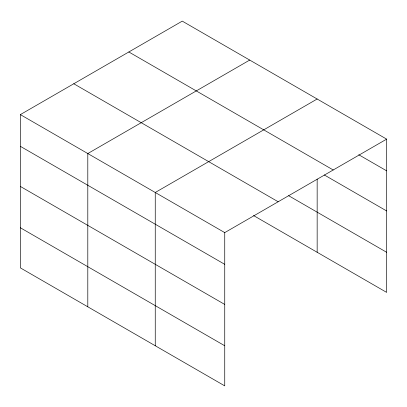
<?xml version="1.0" encoding="UTF-8"?>
<svg xmlns="http://www.w3.org/2000/svg" width="407" height="407" viewBox="0 0 407 407"><rect width="100%" height="100%" fill="white"/><g stroke="black" fill="none" stroke-linecap="round" stroke-linejoin="round"><path stroke-width="0.61" d="M224.74 304.436L224.74 232.611L20.35 114.606L20.35 267.867L224.74 385.872L224.74 304.436L20.35 186.431M253.546 215.547L386.65 292.394L386.65 139.133L182.26 21.128L20.35 114.606M249.71 60.068L87.8 153.546L87.8 306.812M317.155 99.008L155.25 192.486L155.25 345.752M224.74 232.611L386.65 139.133M358.745 154.736L386.65 170.848M128.831 51.974L333.221 169.978M324.272 174.944L386.65 210.958M288.644 195.701L386.65 252.284M73.779 83.756L278.169 201.76M20.35 146.322L224.74 264.326M20.35 227.757L224.74 345.762M317.155 179.1L317.155 252.274"/></g></svg>
